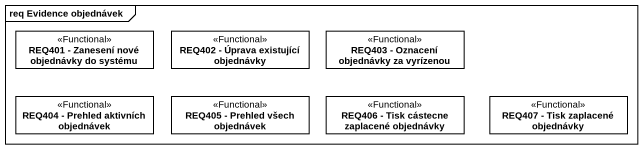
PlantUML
@startuml
mainframe req Evidence objednávek
hide circle
hide empty members
class "REQ401 - Zanesení nové objednávky do systému" as REQ401_Zanesení_nové <<Functional>>
class "REQ402 - Úprava existující objednávky" as REQ402_Úprava_existující <<Functional>>
class "REQ403 - Oznacení objednávky za vyrízenou" as REQ403_Oznacení_objednávky <<Functional>>
class "REQ404 - Prehled aktivních objednávek" as REQ404_Prehled_aktivních <<Functional>>
class "REQ405 - Prehled všech objednávek" as REQ405_Prehled_všech <<Functional>>
class "REQ406 - Tisk cástecne zaplacené objednávky" as REQ406_Tisk_cástecne <<Functional>>
class "REQ407 - Tisk zaplacené objednávky" as REQ407_Tisk_zaplacené <<Functional>>
@enduml
